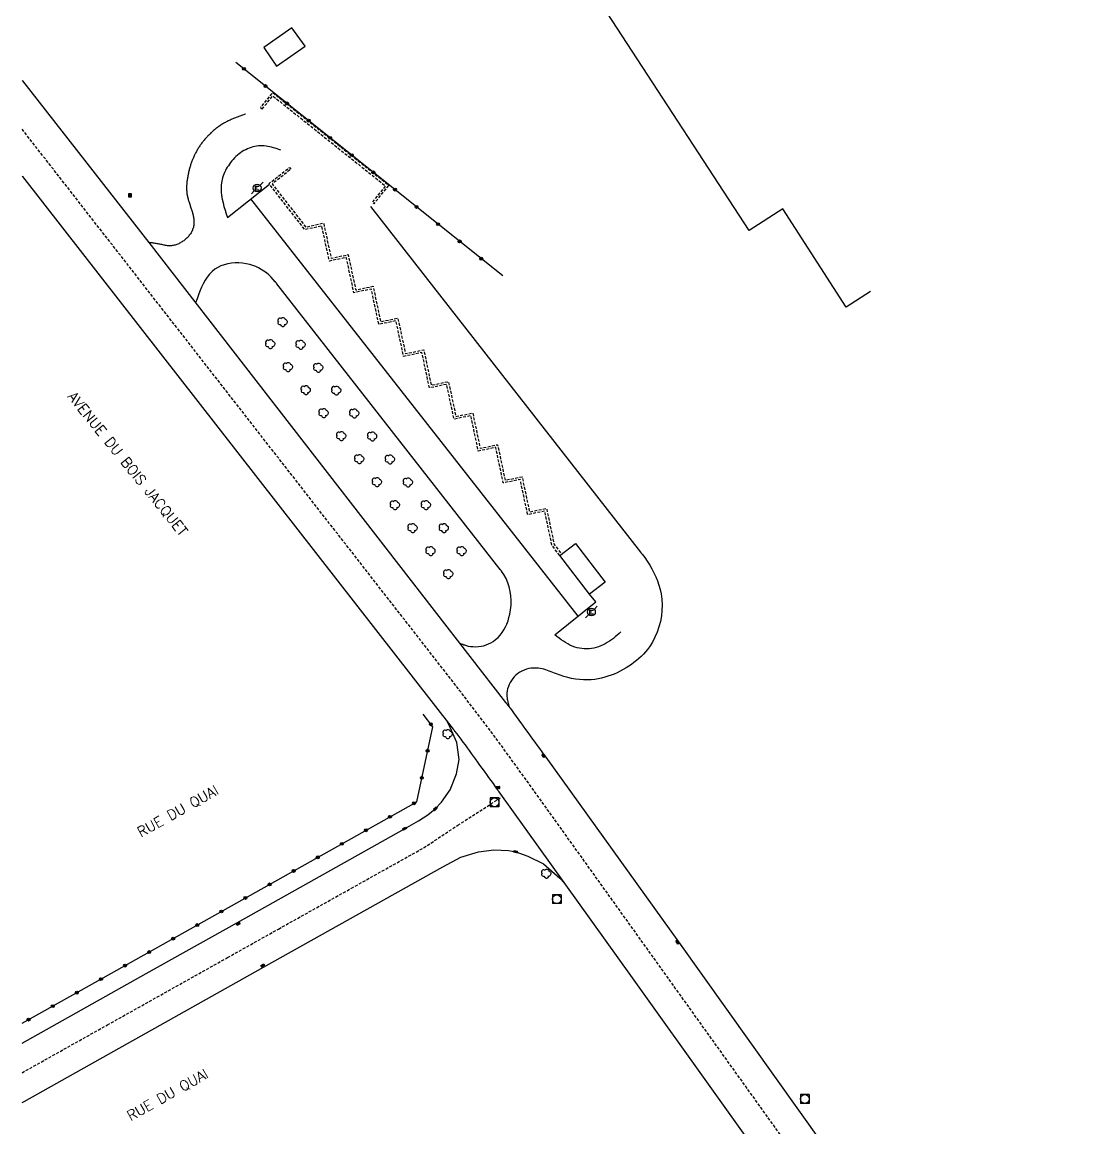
# Model space of a CAD drawing. Header units: millimetres. Extents: x 76000 to 76994, y 157002 to 158000.
# Drawn here: x 76000 to 76180.8, y 157464.8 to 157654.9 of the extents above; entities that cross this region are included whole.
import ezdxf
from ezdxf.enums import TextEntityAlignment as Align

# ---------------------------------------------------------------- set-up
doc = ezdxf.new("R2010")
doc.units = ezdxf.units.MM
doc.linetypes.add('DASHED', pattern=[0.75, 0.5, -0.25])
doc.layers.get('0').update_dxf_attribs({"linetype": 'CONTINUOUS'})
for name, color, linetype in [('W0001', 6, 'DASHED'), ('W0008', 7, 'CONTINUOUS'), ('W0100', 7, 'CONTINUOUS'), ('W0112', 1, 'DASHED'), ('W0300', 7, 'CONTINUOUS'), ('W0322', 7, 'CONTINUOUS'), ('W0330', 7, 'CONTINUOUS'), ('W0400', 7, 'CONTINUOUS'), ('W0420', 7, 'CONTINUOUS'), ('W0471', 7, 'CONTINUOUS'), ('W0989', 7, 'CONTINUOUS')]:
    doc.layers.add(name, color=color, linetype=linetype)
doc.styles.get("Standard").update_dxf_attribs({"font": 'romans.shx', "width": 0.85})

# ---------------------------------------------------------------- blocks, each defined once
blk = doc.blocks.new('T400')
for p, q in [((-0.15, 0.3), (0.15, 0.3)), ((-0.15, -0.25), (-0.15, 0.3)), ((-0.15, 0.15), (0.15, 0.15)), ((-0.15, 0), (0.15, 0)), ((0.15, 0.3), (0.15, -0.25)), ((-0.15, -0.15), (0.15, -0.15)), ((-0.15, -0.25), (-0.15, -0.3)), ((-0.15, -0.3), (0.15, -0.3)), ((0.15, -0.3), (0.15, -0.25))]:
    blk.add_line(p, q)
blk = doc.blocks.new('T420')
for p, q in [((0.75, 0.75), (-0.75, 0.75)), ((-0.75, 0.75), (-0.75, -0.75)), ((0.75, 0.75), (0.75, -0.75)), ((0.75, -0.75), (-0.75, -0.75))]:
    blk.add_line(p, q)
blk.add_ellipse((0, 0), major_axis=(-0.53, 0.53), ratio=1, start_param=3.926991, end_param=10.210176)
blk = doc.blocks.new('T300')
for p, q in [((-0.8, 0.51), (-0.86, 0.34)), ((-0.86, 0.34), (-0.86, 0.17)), ((-0.86, 0.17), (-0.74, 0.06)), ((-0.69, 0.63), (-0.8, 0.51)), ((-0.8, -0.06), (-0.74, 0.06)), ((-0.74, 0.06), (-0.69, 0.11)), ((-0.57, 0.69), (-0.69, 0.63)), ((-0.46, 0.69), (-0.57, 0.69)), ((-0.29, 0.63), (-0.46, 0.69)), ((-0.29, 0.63), (-0.17, 0.74)), ((-0.23, 0.57), (-0.29, 0.63)), ((-0.17, 0.74), (-0.06, 0.8)), ((-0.06, 0.8), (0.06, 0.8)), ((0.06, 0.8), (0.23, 0.74)), ((0.23, 0.74), (0.34, 0.63)), ((0.34, 0.63), (0.4, 0.51)), ((0.46, 0.46), (0.34, 0.46)), ((0.4, 0.51), (0.4, 0.46)), ((0.57, 0.4), (0.46, 0.46)), ((0.57, 0.4), (0.69, 0.29)), ((0.69, 0.29), (0.74, 0.17)), ((0.74, 0.06), (0.69, -0.17)), ((0.74, 0.17), (0.74, 0.06)), ((-0.8, -0.17), (-0.8, -0.06)), ((-0.8, -0.23), (-0.8, -0.17)), ((-0.74, -0.34), (-0.8, -0.23)), ((-0.69, -0.4), (-0.74, -0.34)), ((-0.51, -0.46), (-0.69, -0.4)), ((-0.4, -0.46), (-0.51, -0.46)), ((-0.4, -0.46), (-0.34, -0.46)), ((-0.34, -0.46), (-0.34, -0.4)), ((-0.34, -0.51), (-0.34, -0.46)), ((-0.29, -0.63), (-0.34, -0.51)), ((-0.17, -0.74), (-0.29, -0.63)), ((-0.06, -0.8), (-0.17, -0.74)), ((0.06, -0.8), (-0.06, -0.8)), ((0.17, -0.74), (0.06, -0.8)), ((0.23, -0.69), (0.17, -0.74)), ((0.29, -0.46), (0.23, -0.46)), ((0.29, -0.63), (0.23, -0.69)), ((0.46, -0.4), (0.29, -0.46)), ((0.34, -0.51), (0.29, -0.63)), ((0.34, -0.51), (0.34, -0.46)), ((0.57, -0.34), (0.46, -0.4)), ((0.63, -0.29), (0.57, -0.34)), ((0.69, -0.17), (0.63, -0.29))]:
    blk.add_line(p, q)
blk = doc.blocks.new('t322o')
at = {"color": 0, "linetype": 'Continuous'}
for radius in [0.25, 0.15]:
    blk.add_circle((0, 0), radius, dxfattribs=at)
blk = doc.blocks.new('T471')
for p, q in [((-0.333334, 0.333334), (-0.333334, -0.333334)), ((-0.333334, 0.333334), (0.333334, 0.333334)), ((-0.333334, 0), (0, 0)), ((0.500001, 0.500001), (1.000002, 1.000002)), ((-0.500001, -0.500001), (-1.000002, -1.000002)), ((-0.333334, -0.333334), (0.333334, -0.333334))]:
    blk.add_line(p, q)
blk.add_ellipse((0, 0), major_axis=(0.471405, 0.471405), ratio=1, start_param=5.4977871438, end_param=11.780972451)
blk = doc.blocks.new('t330o')
at = {"color": 0, "linetype": 'Continuous'}
for p, q in [((0.25, -0.25), (-0.25, 0.25)), ((-0.25, -0.25), (0.25, 0.25)), ((-0.25, 0.25), (-0.25, -0.25)), ((0.25, 0.25), (-0.25, 0.25)), ((0.25, -0.25), (0.25, 0.25)), ((-0.25, -0.25), (0.25, -0.25)), ((-0.25, -0.25), (-0.25, -0.25))]:
    blk.add_line(p, q, dxfattribs=at)

msp = doc.modelspace()

# ---------------------------------------------------------------- linework, layer by layer
at = {"layer": 'W0001', "flags": 128}
msp.add_lwpolyline([(76180.84, 157386.89), (76175.18, 157400.98), (76155.15, 157428.99), (76090.35, 157519.48), (76087.2, 157523.87), (76081.53, 157531.7), (76075.27, 157539.94), (76000.04, 157636.42), (76000.04, 157636.42), (76000.04, 157636.42), (76000.04, 157636.42), (76000.04, 157636.42), (76000, 157636.47)], dxfattribs=at)
at = {"layer": 'W0001'}
msp.add_lwpolyline([(76000, 157474.27), (76014.67, 157482.48), (76035.34, 157494.07), (76044.08, 157498.97), (76056.62, 157505.98), (76069.04, 157512.93), (76074.91, 157516.8), (76082.56, 157521.74)], dxfattribs=at)
at = {"layer": 'W0008', "flags": 128}
for points in [[(76000, 157644.85), (76000.04, 157644.8), (76021.76, 157616.99), (76083.13, 157537.93), (76083.17, 157537.9), (76083.19, 157537.87), (76083.22, 157537.82), (76083.24, 157537.79), (76083.28, 157537.76), (76083.3, 157537.71), (76083.33, 157537.68), (76083.36, 157537.65), (76083.38, 157537.62), (76083.42, 157537.57), (76083.65, 157537.26), (76083.89, 157536.95), (76084.13, 157536.64), (76084.36, 157536.31), (76084.59, 157535.99), (76084.82, 157535.68), (76085.05, 157535.35), (76085.28, 157535.04), (76085.51, 157534.71), (76085.74, 157534.39), (76085.74, 157534.39), (76086.14, 157533.84), (76086.54, 157533.29), (76086.94, 157532.74), (76087.35, 157532.18), (76087.76, 157531.63), (76088.16, 157531.09), (76088.56, 157530.54), (76088.97, 157529.99), (76089.37, 157529.43), (76089.77, 157528.88), (76089.77, 157528.88), (76089.79, 157528.85), (76089.83, 157528.81), (76089.85, 157528.77), (76089.87, 157528.73), (76089.9, 157528.7), (76089.93, 157528.66), (76089.95, 157528.62), (76089.98, 157528.59), (76090.01, 157528.55), (76090.04, 157528.51), (76112.83, 157496.79), (76141.76, 157456.25)], [(76038.38, 157639.06), (76038.35, 157639.06), (76038.2, 157639), (76038.05, 157638.95), (76037.89, 157638.89), (76037.74, 157638.84), (76037.58, 157638.78), (76037.43, 157638.72), (76037.27, 157638.67), (76037.12, 157638.61), (76036.97, 157638.56), (76036.81, 157638.5), (76036.67, 157638.44), (76036.52, 157638.38), (76036.36, 157638.31), (76036.21, 157638.25), (76036.06, 157638.19), (76035.92, 157638.13), (76035.77, 157638.05), (76035.62, 157637.99), (76035.47, 157637.91), (76035.38, 157637.88), (76035.24, 157637.8), (76035.09, 157637.72), (76034.95, 157637.64), (76034.81, 157637.56), (76034.67, 157637.49), (76034.53, 157637.39), (76034.39, 157637.31), (76034.25, 157637.22), (76034.11, 157637.14), (76033.98, 157637.05), (76033.84, 157636.96), (76033.71, 157636.86), (76033.58, 157636.77), (76033.45, 157636.66), (76033.31, 157636.57), (76033.19, 157636.47), (76033.05, 157636.36), (76032.93, 157636.25), (76032.91, 157636.24), (76032.79, 157636.14), (76032.67, 157636.03), (76032.55, 157635.93), (76032.43, 157635.82), (76032.31, 157635.69), (76032.2, 157635.58), (76032.08, 157635.47), (76031.96, 157635.35), (76031.85, 157635.24), (76031.74, 157635.11), (76031.63, 157634.99), (76031.52, 157634.86), (76031.41, 157634.74), (76031.31, 157634.61), (76031.21, 157634.49), (76031.11, 157634.36), (76031.01, 157634.24), (76030.91, 157634.1), (76030.81, 157633.97), (76030.73, 157633.86), (76030.64, 157633.72), (76030.55, 157633.6), (76030.46, 157633.46), (76030.37, 157633.32), (76030.29, 157633.18), (76030.2, 157633.04), (76030.12, 157632.9), (76030.04, 157632.75), (76029.96, 157632.61), (76029.88, 157632.47), (76029.8, 157632.32), (76029.72, 157632.18), (76029.65, 157632.04), (76029.58, 157631.88), (76029.51, 157631.74), (76029.45, 157631.58), (76029.39, 157631.44), (76029.33, 157631.29), (76029.31, 157631.25), (76029.25, 157631.11), (76029.19, 157630.96), (76029.14, 157630.8), (76029.08, 157630.65), (76029.03, 157630.49), (76028.97, 157630.35), (76028.93, 157630.19), (76028.88, 157630.04), (76028.83, 157629.88), (76028.79, 157629.72), (76028.75, 157629.55), (76028.71, 157629.4), (76028.67, 157629.24), (76028.63, 157629.08), (76028.6, 157628.93), (76028.56, 157628.76), (76028.53, 157628.6), (76028.5, 157628.44), (76028.47, 157628.27), (76028.44, 157628.13), (76028.42, 157627.96), (76028.39, 157627.8), (76028.37, 157627.63), (76028.35, 157627.47), (76028.33, 157627.3), (76028.32, 157627.15), (76028.3, 157626.97), (76028.29, 157626.82), (76028.28, 157626.65), (76028.28, 157626.47), (76028.28, 157626.32), (76028.28, 157626.16), (76028.29, 157625.99), (76028.3, 157625.83), (76028.32, 157625.66), (76028.33, 157625.51), (76028.35, 157625.35), (76028.38, 157625.19), (76028.39, 157625.13), (76028.42, 157624.97), (76028.45, 157624.82), (76028.49, 157624.66), (76028.53, 157624.51), (76028.57, 157624.35), (76028.62, 157624.19), (76028.67, 157624.05), (76028.72, 157623.9), (76028.77, 157623.74), (76028.82, 157623.58), (76028.88, 157623.43), (76028.92, 157623.27), (76028.98, 157623.11), (76029.03, 157622.96), (76029.09, 157622.8), (76029.13, 157622.65), (76029.19, 157622.49), (76029.24, 157622.33), (76029.28, 157622.16), (76029.31, 157622.04), (76029.35, 157621.88), (76029.39, 157621.71), (76029.42, 157621.55), (76029.45, 157621.38), (76029.49, 157621.22), (76029.5, 157621.05), (76029.52, 157620.88), (76029.53, 157620.72), (76029.54, 157620.55), (76029.54, 157620.4), (76029.53, 157620.22), (76029.52, 157620.07), (76029.5, 157619.91), (76029.47, 157619.74), (76029.44, 157619.58), (76029.4, 157619.43), (76029.38, 157619.38), (76029.32, 157619.22), (76029.27, 157619.07), (76029.2, 157618.93), (76029.12, 157618.79), (76029.04, 157618.65), (76028.95, 157618.5), (76028.85, 157618.36), (76028.75, 157618.24), (76028.65, 157618.1), (76028.53, 157617.97), (76028.42, 157617.85), (76028.3, 157617.74), (76028.17, 157617.61), (76028.05, 157617.51), (76027.91, 157617.41), (76027.78, 157617.3), (76027.65, 157617.21), (76027.51, 157617.12), (76027.36, 157617.02), (76027.22, 157616.93), (76027.07, 157616.85), (76026.92, 157616.79), (76026.76, 157616.71), (76026.62, 157616.66), (76026.46, 157616.6), (76026.3, 157616.55), (76026.15, 157616.51), (76025.98, 157616.48), (76025.83, 157616.46), (76025.66, 157616.44), (76025.65, 157616.44), (76025.48, 157616.43), (76025.33, 157616.43), (76025.16, 157616.43), (76025, 157616.44), (76024.84, 157616.46), (76024.68, 157616.49), (76024.51, 157616.51), (76024.35, 157616.54), (76024.19, 157616.57), (76024.03, 157616.62), (76023.87, 157616.65), (76023.7, 157616.68), (76023.55, 157616.71), (76023.38, 157616.74), (76023.22, 157616.77), (76023.21, 157616.79), (76023.05, 157616.82), (76022.88, 157616.84), (76022.73, 157616.87), (76022.56, 157616.9), (76022.4, 157616.91), (76022.24, 157616.93), (76022.08, 157616.96), (76021.91, 157616.98), (76021.76, 157616.99)], [(76044.48, 157632.86), (76044.16, 157632.97), (76043.84, 157633.08), (76043.53, 157633.19), (76043.21, 157633.28), (76042.9, 157633.37), (76042.58, 157633.45), (76042.26, 157633.51), (76041.94, 157633.56), (76041.61, 157633.59), (76041.29, 157633.62), (76040.97, 157633.61), (76040.64, 157633.59), (76040.32, 157633.55), (76040, 157633.5), (76039.68, 157633.42), (76039.36, 157633.33), (76039.05, 157633.22), (76038.74, 157633.09), (76038.44, 157632.95), (76038.15, 157632.8), (76037.86, 157632.63), (76037.57, 157632.42), (76037.3, 157632.22), (76037.03, 157632), (76036.77, 157631.78), (76036.53, 157631.53), (76036.29, 157631.28), (76036.06, 157631.02), (76035.85, 157630.75), (76035.64, 157630.47), (76035.64, 157630.47), (76035.46, 157630.19), (76035.28, 157629.92), (76035.11, 157629.63), (76034.96, 157629.35), (76034.82, 157629.05), (76034.68, 157628.74), (76034.57, 157628.44), (76034.47, 157628.13), (76034.39, 157627.81), (76034.32, 157627.52), (76034.23, 157626.91), (76034.2, 157626.28), (76034.22, 157625.67), (76034.29, 157625.05), (76034.4, 157624.44), (76034.54, 157623.81), (76034.71, 157623.19), (76034.89, 157622.56), (76035.1, 157621.92), (76035.3, 157621.3), (76035.3, 157621.3), (76042.54, 157627)], [(76000, 157628.38), (76000.04, 157628.33), (76000.04, 157628.33), (76000.04, 157628.33), (76000.04, 157628.33), (76000.04, 157628.33), (76074.09, 157533.34), (76074.12, 157533.31), (76074.15, 157533.28), (76074.18, 157533.25), (76074.2, 157533.2), (76074.23, 157533.17), (76074.27, 157533.14), (76074.29, 157533.09), (76074.32, 157533.06), (76074.34, 157533.03), (76074.37, 157533), (76074.37, 157533), (76074.73, 157532.52), (76075.09, 157532.05), (76075.45, 157531.58), (76075.8, 157531.09), (76076.16, 157530.61), (76076.51, 157530.14), (76076.86, 157529.65), (76077.21, 157529.17), (76077.56, 157528.69), (76077.9, 157528.2), (76078.29, 157527.67), (76078.67, 157527.14), (76079.05, 157526.61), (76079.43, 157526.09), (76079.82, 157525.56), (76080.21, 157525.03), (76080.59, 157524.5), (76080.97, 157523.97), (76081.35, 157523.43), (76081.74, 157522.9), (76081.74, 157522.9), (76081.76, 157522.86), (76081.78, 157522.82), (76081.82, 157522.79), (76081.84, 157522.75), (76081.86, 157522.72), (76081.89, 157522.68), (76081.92, 157522.64), (76081.94, 157522.61), (76081.97, 157522.57), (76081.99, 157522.53), (76081.99, 157522.53), (76104.61, 157491), (76133.58, 157450.43)], [(76095.6, 157552.74), (76039.35, 157624.48)], [(76059.91, 157623.19), (76106.31, 157563.77), (76106.34, 157563.73), (76106.37, 157563.7), (76106.4, 157563.66), (76106.43, 157563.63), (76106.45, 157563.59), (76106.48, 157563.55), (76106.51, 157563.52), (76106.54, 157563.48), (76106.56, 157563.45), (76106.59, 157563.41), (76107.04, 157562.81), (76107.48, 157562.19), (76107.9, 157561.53), (76108.28, 157560.87), (76108.64, 157560.2), (76108.96, 157559.52), (76109.25, 157558.81), (76109.5, 157558.09), (76109.71, 157557.36), (76109.86, 157556.61), (76109.99, 157555.67), (76110.04, 157554.72), (76110.02, 157553.75), (76109.91, 157552.8), (76109.74, 157551.84), (76109.5, 157550.91), (76109.19, 157550), (76108.81, 157549.12), (76108.37, 157548.28), (76107.86, 157547.48), (76107.53, 157547.05), (76107.19, 157546.63), (76106.83, 157546.23), (76106.44, 157545.84), (76106.04, 157545.47), (76105.63, 157545.13), (76105.2, 157544.78), (76104.76, 157544.45), (76104.31, 157544.16), (76103.85, 157543.86), (76103.35, 157543.56), (76102.84, 157543.3), (76102.32, 157543.03), (76101.8, 157542.8), (76101.26, 157542.6), (76100.72, 157542.41), (76100.18, 157542.24), (76099.62, 157542.1), (76099.07, 157541.99), (76098.5, 157541.89), (76097.83, 157541.83), (76097.17, 157541.8), (76096.5, 157541.82), (76095.82, 157541.86), (76095.14, 157541.94), (76094.48, 157542.05), (76093.82, 157542.21), (76093.15, 157542.38), (76092.5, 157542.59), (76091.86, 157542.82), (76091.86, 157542.82), (76091.55, 157542.93), (76091.25, 157543.05), (76090.94, 157543.18), (76090.64, 157543.3), (76090.33, 157543.41), (76090.02, 157543.52), (76089.71, 157543.62), (76089.39, 157543.71), (76089.08, 157543.77), (76088.76, 157543.82), (76088.36, 157543.84), (76087.94, 157543.84), (76087.53, 157543.79), (76087.12, 157543.73), (76086.72, 157543.62), (76086.32, 157543.48), (76085.93, 157543.31), (76085.57, 157543.1), (76085.21, 157542.87), (76084.89, 157542.6), (76084.61, 157542.32), (76084.36, 157542.01), (76084.12, 157541.7), (76083.92, 157541.35), (76083.74, 157541), (76083.6, 157540.64), (76083.48, 157540.26), (76083.4, 157539.89), (76083.35, 157539.5), (76083.35, 157539.12), (76083.36, 157538.92), (76083.38, 157538.71), (76083.41, 157538.51), (76083.45, 157538.31), (76083.49, 157538.1), (76083.54, 157537.9), (76083.6, 157537.7), (76083.65, 157537.51), (76083.71, 157537.31), (76083.77, 157537.1)], [(76075.23, 157548.12), (76075.23, 157548.12), (76075.37, 157548.06), (76075.51, 157548), (76075.66, 157547.95), (76075.8, 157547.91), (76075.95, 157547.84), (76076.09, 157547.8), (76076.24, 157547.75), (76076.39, 157547.7), (76076.54, 157547.67), (76076.69, 157547.62), (76076.69, 157547.62), (76077.12, 157547.55), (76077.56, 157547.51), (76078.01, 157547.5), (76078.46, 157547.53), (76078.9, 157547.59), (76079.34, 157547.68), (76079.77, 157547.83), (76080.19, 157547.98), (76080.59, 157548.17), (76080.98, 157548.39), (76081.42, 157548.72), (76081.83, 157549.07), (76082.21, 157549.48), (76082.55, 157549.92), (76082.84, 157550.39), (76083.11, 157550.89), (76083.34, 157551.4), (76083.55, 157551.95), (76083.71, 157552.5), (76083.84, 157553.07), (76083.99, 157553.85), (76084.06, 157554.65), (76084.07, 157555.45), (76084.02, 157556.23), (76083.91, 157557.01), (76083.74, 157557.78), (76083.5, 157558.51), (76083.21, 157559.21), (76082.85, 157559.89), (76082.42, 157560.51), (76082.4, 157560.54), (76082.38, 157560.57), (76082.36, 157560.59), (76082.34, 157560.62), (76082.32, 157560.65), (76082.29, 157560.67), (76082.28, 157560.7), (76082.25, 157560.73), (76082.23, 157560.75), (76082.22, 157560.78), (76043.79, 157609.9), (76043.77, 157609.94), (76043.74, 157609.97), (76043.71, 157610), (76043.68, 157610.05), (76043.66, 157610.08), (76043.63, 157610.11), (76043.61, 157610.15), (76043.57, 157610.19), (76043.54, 157610.22), (76043.52, 157610.25), (76043.52, 157610.25), (76043.18, 157610.65), (76042.81, 157611.05), (76042.42, 157611.41), (76042, 157611.75), (76041.57, 157612.06), (76041.12, 157612.34), (76040.65, 157612.61), (76040.16, 157612.84), (76039.65, 157613.03), (76039.13, 157613.2), (76038.51, 157613.34), (76037.89, 157613.44), (76037.25, 157613.47), (76036.61, 157613.47), (76035.98, 157613.42), (76035.36, 157613.31), (76034.76, 157613.16), (76034.19, 157612.96), (76033.66, 157612.71), (76033.16, 157612.39), (76033.16, 157612.39), (76032.66, 157611.99), (76032.22, 157611.53), (76031.82, 157611.03), (76031.46, 157610.49), (76031.14, 157609.89), (76030.84, 157609.29), (76030.57, 157608.63), (76030.32, 157607.97), (76030.07, 157607.3), (76029.83, 157606.61), (76029.83, 157606.61)], [(76102.95, 157550.05), (76102.63, 157549.77), (76102.31, 157549.49), (76101.98, 157549.22), (76101.66, 157548.94), (76101.32, 157548.69), (76100.98, 157548.44), (76100.62, 157548.21), (76100.26, 157548), (76099.89, 157547.8), (76099.51, 157547.63), (76099.51, 157547.63), (76099.12, 157547.49), (76098.72, 157547.36), (76098.31, 157547.27), (76097.9, 157547.21), (76097.48, 157547.16), (76097.07, 157547.13), (76096.65, 157547.15), (76096.23, 157547.18), (76095.83, 157547.24), (76095.43, 157547.32), (76095.01, 157547.44), (76094.6, 157547.6), (76094.2, 157547.79), (76093.82, 157547.99), (76093.44, 157548.21), (76093.06, 157548.46), (76092.69, 157548.71), (76092.33, 157548.98), (76091.96, 157549.24), (76091.6, 157549.52), (76091.6, 157549.52), (76098.65, 157555.19), (76097.57, 157556.52)]]:
    msp.add_lwpolyline(points, dxfattribs=at)
at = {"layer": 'W0008'}
for points in [[(76000, 157479.37), (76021.33, 157491.31), (76037.01, 157500.11), (76056.32, 157510.93), (76065.74, 157516.22), (76068.17, 157517.58), (76069.76, 157518.58), (76071.04, 157519.65), (76072.11, 157520.76), (76073.57, 157522.89), (76074.7, 157525.63), (76075.13, 157528.1), (76074.75, 157531.02), (76073.38, 157534.1), (76073.1, 157534.62)], [(76000, 157469.16), (76000.34, 157469.34), (76041.5, 157492.42), (76072.33, 157509.65), (76075.46, 157511.3), (76078.49, 157512.24), (76081.13, 157512.6), (76083.62, 157512.49), (76084.88, 157512.24), (76086.98, 157511.52), (76089.65, 157510.15), (76092.46, 157507.71), (76093.21, 157506.88)]]:
    msp.add_lwpolyline(points, dxfattribs=at)
at = {"layer": 'W0100', "flags": 128}
for points in [[(76145.88, 157608.59), (76141.67, 157605.88), (76130.81, 157622.77), (76125.01, 157619.04), (76081.34, 157686.07), (76085.52, 157688.79)], [(76048.64, 157650.75), (76046.38, 157653.92), (76041.58, 157650.5), (76043.76, 157647.28), (76048.64, 157650.75)], [(76092.44, 157563.18), (76095.13, 157565.26), (76100.26, 157558.6), (76097.57, 157556.52), (76092.44, 157563.18)]]:
    msp.add_lwpolyline(points, dxfattribs=at)
at = {"layer": 'W0112', "flags": 128}
msp.add_lwpolyline([(76041.27, 157639.94), (76043.1, 157642.2), (76062.47, 157626.72), (76060.2, 157623.91), (76060.51, 157623.66), (76063.03, 157626.79), (76043.04, 157642.76), (76040.96, 157640.19)], close=True, dxfattribs=at)
msp.add_lwpolyline([(76092.44, 157563.18), (76091.1, 157564.93), (76089.86, 157570.81), (76086.92, 157570.21), (76085.65, 157576.24), (76082.73, 157575.65), (76081.44, 157581.76), (76078.44, 157581.14), (76077.16, 157587.22), (76074.27, 157586.61), (76073, 157592.61), (76070.03, 157591.99), (76068.75, 157598.06), (76065.6, 157597.41), (76064.28, 157603.54), (76061.34, 157602.9), (76060.03, 157608.99), (76057.05, 157608.35), (76055.74, 157614.43), (76052.83, 157613.79), (76051.52, 157619.85), (76048.63, 157619.18), (76042.45, 157627.12), (76045.97, 157629.9), (76046.22, 157629.59), (76043.01, 157627.06), (76048.78, 157619.63), (76051.83, 157620.34), (76053.13, 157614.27), (76056.05, 157614.91), (76057.36, 157608.83), (76060.34, 157609.47), (76061.64, 157603.37), (76064.59, 157604.01), (76065.91, 157597.88), (76069.06, 157598.54), (76070.34, 157592.46), (76073.31, 157593.08), (76074.58, 157587.08), (76077.47, 157587.69), (76078.75, 157581.61), (76081.75, 157582.23), (76083.04, 157576.12), (76085.96, 157576.72), (76087.23, 157570.68), (76090.17, 157571.28), (76091.47, 157565.1), (76092.76, 157563.42)], dxfattribs=at)
at = {"layer": 'W0322', "flags": 128}
msp.add_lwpolyline([(76082.65, 157611.25), (76036.76, 157647.94)], dxfattribs=at)
at = {"layer": 'W0322'}
msp.add_lwpolyline([(76000, 157482.77), (76011.61, 157489.26), (76067.86, 157520.85), (76070.59, 157533.75), (76068.97, 157535.9)], dxfattribs=at)

# ---------------------------------------------------------------- block references
at = {"layer": 'W0300'}
for p in [(76044.82, 157603.32), (76042.69, 157599.49), (76047.9, 157599.39), (76045.74, 157595.55), (76050.98, 157595.45), (76048.81, 157591.59), (76054.06, 157591.52), (76051.87, 157587.63), (76057.14, 157587.57), (76054.93, 157583.69), (76060.22, 157583.63), (76058.01, 157579.73), (76063.29, 157579.7), (76061.06, 157575.79), (76066.38, 157575.75), (76064.12, 157571.84), (76069.46, 157571.82), (76067.19, 157567.88), (76072.54, 157567.87), (76070.25, 157563.92), (76075.62, 157563.94), (76073.31, 157559.98), (76073.2, 157532.47), (76090.16, 157508.48)]:
    msp.add_blockref('T300', p, dxfattribs=at)
at = {"layer": 'W0322'}
for p, rotation in [((76038.13, 157646.84), 141.3542252979641), ((76041.84, 157643.88), 141.3542252979641), ((76045.55, 157640.91), 141.3542252979641), ((76049.26, 157637.94), 141.3542252979641), ((76052.97, 157634.98), 141.3542252979641), ((76056.68, 157632.01), 141.3542252979641), ((76060.39, 157629.04), 141.3542252979641), ((76064.1, 157626.08), 141.3542252979641), ((76067.81, 157623.11), 141.3542252979641), ((76071.52, 157620.15), 141.3542252979641), ((76075.23, 157617.18), 141.3542252979641), ((76078.94, 157614.21), 141.3542252979641), ((76070.27, 157534.17), 127.116906683743), ((76069.72, 157529.62), 78.0579712785428), ((76068.73, 157524.98), 78.0579712785428), ((76067.4, 157520.59), 29.3202273187817), ((76063.25, 157518.26), 29.3202273187817), ((76059.11, 157515.94), 29.3202273187817), ((76054.97, 157513.61), 29.3202273187817), ((76050.83, 157511.29), 29.3202273187817), ((76046.69, 157508.96), 29.3202273187817), ((76042.55, 157506.63), 29.3202273187817), ((76038.4, 157504.31), 29.3202273187817), ((76034.26, 157501.98), 29.3202273187817), ((76030.12, 157499.65), 29.3202273187817), ((76025.98, 157497.33), 29.3202273187817), ((76021.84, 157495), 29.3202273187817), ((76017.7, 157492.68), 29.3202273187817), ((76013.56, 157490.35), 29.3202273187817), ((76009.41, 157488.03), 29.19516384043558), ((76005.27, 157485.71), 29.19516384043558), ((76001.12, 157483.4), 29.19516384043558)]:
    msp.add_blockref('t322o', p, dxfattribs=dict(at, rotation=rotation))
at = {"layer": 'W0330'}
msp.add_blockref('t330o', (76018.55, 157625.12), dxfattribs=at)
at = {"layer": 'W0400'}
for p, rotation in [((76089.67, 157528.76), 216.1307547274571), ((76081.81, 157523.3), 90), ((76071.04, 157519.64), 309.7516993775625), ((76065.74, 157516.22), 299.3486554058443), ((76084.88, 157512.24), 78.69210819198716), ((76037.17, 157499.86), 119.3227415912949), ((76112.7, 157496.71), 214.9197554524645), ((76041.36, 157492.71), 299.2759136758982)]:
    msp.add_blockref('T400', p, dxfattribs=dict(at, rotation=rotation))
at = {"layer": 'W0420'}
for p in [(76081.22, 157520.75), (76091.92, 157504.08), (76134.59, 157469.75)]:
    msp.add_blockref('T420', p, dxfattribs=at)
at = {"layer": 'W0471'}
for p in [(76040.42, 157626.37), (76097.89, 157553.47)]:
    msp.add_blockref('T471', p, dxfattribs=at)

# ---------------------------------------------------------------- texts
at = {"layer": 'W0989'}
for s, rotation, p in [('AVENUE DU BOIS JACQUET', 308.9736, (76018.1, 157578.9)), ('RUE DU QUAI', 29.2793, (76026.81, 157519.17)), ('RUE DU QUAI', 29.2793, (76025.06, 157470.41))]:
    msp.add_text(s, height=1.75, rotation=rotation, dxfattribs=at).set_placement(p, align=Align.MIDDLE)

doc.saveas('drawing.dxf')
